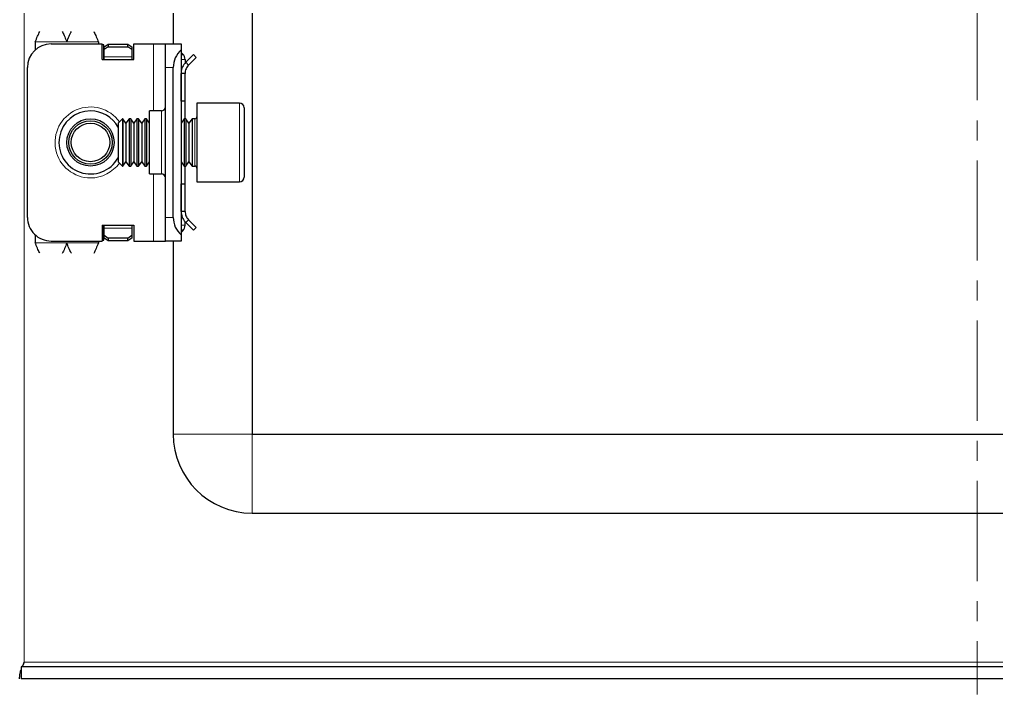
# Model space of a CAD drawing. Header units: millimetres. Extents: x -222 to 959, y -583 to 1023.
# Drawn here: x 714.1 to 838, y -362.6 to -277 of the extents above; entities that cross this region are included whole.
import ezdxf

# ---------------------------------------------------------------- set-up
doc = ezdxf.new("R2010")
doc.units = ezdxf.units.MM
doc.linetypes.add('CENTERX2', pattern=[20.319999999999997, 12.7, -2.54, 2.54, -2.54])
doc.layers.add('FORMAT', color=7, linetype='Continuous')

msp = doc.modelspace()

# ---------------------------------------------------------------- linework, layer by layer
at = {"color": 8, "linetype": 'Continuous', "lineweight": 18}
for p, q in [((714.6882041704359, -358.5121648387511), (714.6882041704283, 798.2878351612488)), ((716.0882041704289, -279.8621648387497), (720.0882041704289, -279.8621648387497)), ((720.0882041704289, -279.8621648387497), (724.0882041704289, -279.8621648387498)), ((731.0882041704288, -288.6121648387496), (731.0882041704288, -280.1121648387497)), ((728.3382041704289, -281.7586114481565), (724.8382041704288, -281.7586114481565)), ((734.5882041704288, -281.6121648387497), (734.7953109516154, -281.4050580575632)), ((734.5882041704288, -282.1121648387498), (735.0882041704289, -282.1121648387498)), ((733.5882041704288, -283.1121648387495), (732.5882041704288, -283.1121648387495)), ((732.0882041704286, -296.6121648387497), (732.0882041704288, -288.6121648387496)), ((741.9882041704286, -297.6121648387498), (741.9882041704287, -287.6121648387497)), ((736.3382041704288, -290.9957449185586), (736.3382041704288, -289.6121648387497)), ((736.3382041704288, -295.6121648387497), (736.3382041704288, -290.9957449185586)), ((731.0882041704286, -305.1121648387496), (731.0882041704286, -296.6121648387497)), ((732.5882041704285, -302.1121648387496), (733.5882041704286, -302.1121648387496)), ((724.8382041704286, -303.465718229343), (728.3382041704286, -303.465718229343)), ((734.5882041704286, -303.1121648387498), (735.0882041704288, -303.1121648387498)), ((734.5882041704286, -303.6121648387499), (734.7953109516152, -303.8192716199364)), ((716.0882041704286, -305.3621648387497), (720.0882041704286, -305.3621648387497)), ((724.0882041704286, -305.3621648387498), (720.0882041704286, -305.3621648387497)), ((743.5882041704353, -329.6121648387508), (733.5882041704353, -329.6121648387509)), ((743.5882041704353, -329.6121648387508), (743.5882041704353, -339.6121648387507)), ((956.4882041704354, -358.5121648387495), (714.6882041704359, -358.5121648387511))]:
    msp.add_line(p, q, dxfattribs=at)
at = {"color": 7, "linetype": 'Continuous', "lineweight": 25}
for p, q in [((743.5882041704283, 769.3878351612495), (743.5882041704353, -329.6121648387508)), ((733.5882041704285, 719.8878351612498), (733.588204170435, -280.1121648387495)), ((716.0882041704289, -279.8621648387497), (716.0882041704289, -280.8760968612498)), ((718.0882041704289, -280.1121648387495), (724.5882041704288, -280.1121648387495)), ((724.0882041704289, -279.8621648387498), (724.0882041704289, -280.1121648387495)), ((724.5882041704288, -282.1121648387495), (724.5882041704288, -280.1121648387495)), ((728.5882041704288, -282.1121648387495), (728.5882041704288, -280.1121648387495)), ((728.5882041704288, -280.1121648387495), (731.0882041704288, -280.1121648387497)), ((731.0882041704288, -280.1121648387497), (732.5882041704288, -280.1121648387497)), ((732.5882041704288, -280.1121648387497), (734.5882041704288, -280.1121648387497)), ((732.5882041704288, -283.1121648387495), (732.5882041704288, -280.1121648387497)), ((734.5882041704288, -280.1121648387497), (734.5882041704288, -280.8760968612498)), ((724.7882041704288, -280.2302229973882), (724.5882041704288, -280.2302229973882)), ((724.7882041704288, -282.1121648387498), (724.7882041704288, -280.2302229973882)), ((724.8382041704288, -280.4908444951901), (725.3382041704289, -280.1372911045968)), ((725.3382041704289, -280.4908444951901), (724.8382041704288, -280.8443978857834)), ((724.8382041704288, -280.8443978857834), (724.8382041704288, -280.4908444951901)), ((724.8382041704288, -281.7586114481565), (724.8382041704288, -280.8443978857834)), ((725.3382041704289, -280.1372911045968), (725.3382041704289, -280.4908444951901)), ((725.3382041704289, -280.1372911045968), (727.8382041704288, -280.1372911045968)), ((725.3382041704289, -280.4908444951901), (727.8382041704288, -280.4908444951901)), ((727.8382041704288, -280.4908444951901), (727.8382041704288, -280.1372911045968)), ((727.8382041704288, -280.1372911045968), (728.3382041704289, -280.4908444951901)), ((728.3382041704289, -280.8443978857834), (727.8382041704288, -280.4908444951901)), ((728.3382041704289, -280.4908444951901), (728.3382041704289, -280.8443978857834)), ((728.3382041704289, -280.8443978857834), (728.3382041704289, -281.7586114481565)), ((734.5882041704288, -280.8760968612498), (734.5882041704285, -304.3482328162494)), ((734.5882041704288, -281.1979512763766), (734.7953109516154, -281.4050580575632)), ((724.5882041704288, -282.1121648387495), (728.5882041704288, -282.1121648387495)), ((724.8382041704288, -282.1121648387498), (724.8382041704288, -281.7586114481565)), ((728.3382041704289, -281.7586114481565), (728.3382041704289, -282.1121648387498)), ((735.0882041704289, -282.1121648387498), (735.0882041704289, -282.5722852269533)), ((735.1739906080558, -282.4479512763767), (736.1488643422088, -281.4730775422238)), ((735.5275439986491, -282.8015046669699), (735.1739906080558, -282.4479512763767)), ((735.5275439986491, -282.8015046669699), (736.5024177328019, -281.8266309328171)), ((736.1488643422088, -281.4730775422238), (736.5024177328019, -281.8266309328171)), ((715.0882041704286, -302.1121648387495), (715.0882041704288, -283.1121648387494)), ((732.5882041704285, -302.1121648387496), (732.5882041704288, -283.1121648387495)), ((733.5882041704286, -302.1121648387496), (733.5882041704288, -283.1121648387495)), ((735.0882041704289, -283.8621648387498), (734.5882041704288, -283.8621648387498)), ((734.5882041704288, -287.3621648387498), (734.5882041704288, -283.8621648387498)), ((735.0882041704289, -287.3621648387498), (735.0882041704289, -283.8621648387498)), ((735.0882041704289, -287.3621648387498), (734.5882041704288, -287.3621648387498)), ((735.0882041704288, -289.6121648387497), (735.0882041704288, -287.3621648387498)), ((732.0882041704288, -288.6121648387496), (730.5882041704286, -288.6121648387496)), ((730.5882041704286, -296.6121648387497), (730.5882041704286, -288.6121648387496)), ((741.9882041704287, -287.6121648387497), (736.5882041704288, -287.6121648387497)), ((736.5882041704288, -287.6121648387497), (736.5882041704286, -297.6121648387498)), ((742.5882041704288, -288.2121648387498), (742.5882041704288, -297.0121648387497)), ((727.1427041704287, -289.6121648387496), (726.5882041704286, -290.1666648387496)), ((727.1999390904914, -289.6121648387496), (727.1427041704287, -289.6121648387496)), ((727.1427041704287, -289.6121648387496), (727.1427041704287, -295.6121648387497)), ((727.5882041704286, -290.1666648387496), (727.1999390904914, -289.6121648387496)), ((727.1999390904914, -289.6121648387496), (727.1999390904914, -295.1394532357493)), ((727.9764692503661, -289.6121648387496), (727.5882041704286, -290.1666648387496)), ((728.1999390904914, -289.6121648387496), (727.9764692503661, -289.6121648387496)), ((727.9764692503661, -289.6121648387496), (727.976469250366, -295.1394532357493)), ((728.5882041704286, -290.1666648387496), (728.1999390904914, -289.6121648387496)), ((728.1999390904914, -289.6121648387496), (728.1999390904914, -295.1394532357493)), ((728.976469250366, -289.6121648387496), (728.5882041704286, -290.1666648387496)), ((729.1999390904914, -289.6121648387496), (728.976469250366, -289.6121648387496)), ((728.976469250366, -289.6121648387496), (728.976469250366, -295.1394532357493)), ((729.5882041704286, -290.1666648387496), (729.1999390904914, -289.6121648387496)), ((729.1999390904914, -289.6121648387496), (729.1999390904914, -295.1394532357493)), ((729.9764692503661, -289.6121648387496), (729.5882041704286, -290.1666648387496)), ((730.1999390904914, -289.6121648387496), (729.9764692503661, -289.6121648387496)), ((729.9764692503661, -289.6121648387496), (729.976469250366, -295.1394532357493)), ((730.5882041704286, -290.1666648387496), (730.1999390904914, -289.6121648387496)), ((730.1999390904914, -289.6121648387496), (730.1999390904914, -295.1394532357493)), ((734.976469250366, -289.6121648387497), (734.5882041704286, -290.1666648387496)), ((735.1999390904914, -289.6121648387497), (734.976469250366, -289.6121648387497)), ((734.976469250366, -289.6121648387497), (734.976469250366, -295.1394532357494)), ((735.5882041704286, -290.1666648387496), (735.1999390904914, -289.6121648387497)), ((735.1999390904914, -289.6121648387497), (735.1999390904914, -295.1394532357494)), ((735.976469250366, -289.6121648387497), (735.5882041704286, -290.1666648387496)), ((736.3382041704288, -289.6121648387497), (735.976469250366, -289.6121648387497)), ((735.976469250366, -289.6121648387497), (735.976469250366, -295.1394532357494)), ((726.5882041704286, -290.1666648387496), (726.5882041704286, -295.0576648387496)), ((727.5882041704286, -290.1666648387496), (727.5882041704286, -294.6723260970372)), ((728.5882041704286, -290.1666648387496), (728.5882041704286, -294.6723260970372)), ((729.5882041704286, -290.1666648387496), (729.5882041704286, -294.6723260970372)), ((735.5882041704286, -290.1666648387496), (735.5882041704286, -294.6723260970373)), ((727.5882041704286, -294.6723260970372), (727.5882041704286, -295.0576648387496)), ((728.5882041704286, -294.6723260970372), (728.5882041704286, -295.0576648387496)), ((729.5882041704286, -294.6723260970372), (729.5882041704286, -295.0576648387496)), ((735.5882041704286, -294.6723260970373), (735.5882041704286, -295.0576648387498)), ((726.5882041704286, -295.0576648387496), (727.1427041704287, -295.6121648387497)), ((727.1427041704287, -295.6121648387497), (727.1999390904914, -295.6121648387497)), ((727.1999390904914, -295.6121648387497), (727.5882041704286, -295.0576648387496)), ((727.1999390904914, -295.1394532357493), (727.1999390904914, -295.6121648387497)), ((727.5882041704286, -295.0576648387496), (727.976469250366, -295.6121648387497)), ((727.976469250366, -295.1394532357493), (727.976469250366, -295.6121648387497)), ((727.976469250366, -295.6121648387497), (728.1999390904914, -295.6121648387497)), ((728.1999390904914, -295.6121648387497), (728.5882041704286, -295.0576648387496)), ((728.1999390904914, -295.1394532357493), (728.1999390904914, -295.6121648387497)), ((728.5882041704286, -295.0576648387496), (728.976469250366, -295.6121648387497)), ((728.976469250366, -295.1394532357493), (728.976469250366, -295.6121648387497)), ((728.976469250366, -295.6121648387497), (729.1999390904914, -295.6121648387497)), ((729.1999390904914, -295.6121648387497), (729.5882041704286, -295.0576648387496)), ((729.1999390904914, -295.1394532357493), (729.1999390904914, -295.6121648387497)), ((729.5882041704286, -295.0576648387496), (729.976469250366, -295.6121648387497)), ((729.976469250366, -295.1394532357493), (729.976469250366, -295.6121648387497)), ((729.976469250366, -295.6121648387497), (730.1999390904914, -295.6121648387497)), ((730.1999390904914, -295.6121648387497), (730.5882041704286, -295.0576648387496)), ((730.1999390904914, -295.1394532357493), (730.1999390904914, -295.6121648387497)), ((734.5882041704286, -295.0576648387498), (734.976469250366, -295.6121648387497)), ((734.976469250366, -295.1394532357494), (734.976469250366, -295.6121648387497)), ((734.976469250366, -295.6121648387497), (735.1999390904914, -295.6121648387497)), ((735.0882041704288, -297.8621648387498), (735.0882041704288, -295.6121648387497)), ((735.1999390904914, -295.6121648387497), (735.5882041704286, -295.0576648387498)), ((735.1999390904914, -295.1394532357494), (735.1999390904914, -295.6121648387497)), ((735.5882041704286, -295.0576648387498), (735.976469250366, -295.6121648387497)), ((735.976469250366, -295.1394532357494), (735.976469250366, -295.6121648387497)), ((735.976469250366, -295.6121648387497), (736.3382041704288, -295.6121648387497)), ((730.5882041704286, -296.6121648387497), (732.0882041704286, -296.6121648387497)), ((734.5882041704286, -301.3621648387498), (734.5882041704288, -297.8621648387498)), ((734.5882041704288, -297.8621648387498), (735.0882041704288, -297.8621648387498)), ((735.0882041704288, -301.3621648387498), (735.0882041704288, -297.8621648387498)), ((736.5882041704286, -297.6121648387498), (741.9882041704286, -297.6121648387498)), ((732.5882041704285, -305.1121648387496), (732.5882041704285, -302.1121648387496)), ((735.0882041704288, -301.3621648387498), (734.5882041704286, -301.3621648387498)), ((735.5275439986489, -302.4228250105297), (735.1739906080556, -302.7763784011229)), ((735.5275439986489, -302.4228250105297), (736.5024177328017, -303.3976987446826)), ((724.5882041704286, -303.1121648387496), (724.5882041704285, -305.1121648387496)), ((724.5882041704286, -303.1121648387496), (728.5882041704285, -303.1121648387496)), ((724.7882041704287, -304.9941066801113), (724.7882041704287, -303.1121648387497)), ((724.8382041704286, -303.465718229343), (724.8382041704286, -303.1121648387497)), ((724.8382041704286, -304.379931791716), (724.8382041704286, -303.465718229343)), ((728.3382041704286, -303.1121648387498), (728.3382041704286, -303.465718229343)), ((728.3382041704286, -303.465718229343), (728.3382041704286, -304.3799317917162)), ((728.5882041704285, -303.1121648387496), (728.5882041704285, -305.1121648387496)), ((735.0882041704288, -303.1121648387498), (735.0882041704288, -302.7181072586107)), ((735.1739906080556, -302.7763784011229), (736.1488643422085, -303.7512521352759)), ((736.1488643422085, -303.7512521352759), (736.5024177328017, -303.3976987446826)), ((716.0882041704286, -304.3482328162493), (716.0882041704286, -305.3621648387497)), ((724.8382041704286, -304.379931791716), (725.3382041704286, -304.7334851823094)), ((724.8382041704286, -304.7334851823094), (724.8382041704286, -304.379931791716)), ((725.3382041704286, -305.0870385729027), (724.8382041704286, -304.7334851823094)), ((727.8382041704286, -304.7334851823094), (725.3382041704286, -304.7334851823094)), ((725.3382041704286, -304.7334851823094), (725.3382041704286, -305.0870385729027)), ((727.8382041704286, -304.7334851823094), (728.3382041704286, -304.3799317917162)), ((727.8382041704286, -305.0870385729027), (727.8382041704286, -304.7334851823094)), ((728.3382041704286, -304.7334851823094), (727.8382041704286, -305.0870385729027)), ((728.3382041704286, -304.3799317917162), (728.3382041704286, -304.7334851823094)), ((734.7953109516152, -303.8192716199364), (734.5882041704285, -304.026378401123)), ((734.5882041704285, -304.3482328162494), (734.5882041704285, -305.1121648387496)), ((718.0882041704286, -305.1121648387495), (724.5882041704285, -305.1121648387496)), ((724.0882041704286, -305.1121648387495), (724.0882041704286, -305.3621648387498)), ((724.5882041704286, -304.9941066801113), (724.7882041704287, -304.9941066801113)), ((727.8382041704286, -305.0870385729027), (725.3382041704286, -305.0870385729027)), ((728.5882041704285, -305.1121648387496), (731.0882041704286, -305.1121648387496)), ((731.0882041704286, -305.1121648387496), (732.5882041704285, -305.1121648387496)), ((734.5882041704285, -305.1121648387496), (732.5882041704285, -305.1121648387496)), ((733.5882041704351, -305.1121648387496), (733.5882041704353, -329.6121648387509)), ((743.5882041704353, -329.6121648387508), (927.5882041704353, -329.6121648387495)), ((743.5882041704353, -339.6121648387507), (927.5882041704355, -339.6121648387495)), ((714.2882041704368, -359.1121648387513), (714.2882041704368, -360.6121648387514)), ((956.8882041704359, -359.1121648387497), (714.2882041704368, -359.1121648387513)), ((714.4438186114602, -359.1121648387513), (714.6882041704358, -358.5121648387511)), ((956.8882041704359, -360.6121648387497), (714.2882041704368, -360.6121648387514))]:
    msp.add_line(p, q, dxfattribs=at)
for radius in [2.999999999999963, 2.759186606691947, 2.445500000000095]:
    msp.add_circle((723.0882041704288, -292.6121648387497), radius, dxfattribs=at)
for centre, radius, start, end in [((718.0882041704288, -283.1121648387495), 3, 89.99999999999783, 179.9999999999978), ((736.5882041704288, -283.1121648387497), 3.000000000000029, 131.8103148957781, 179.9999999999978), ((734.0882041704289, -282.1121648387498), 1.000000000000008, 0, 45), ((723.0882041704288, -292.6121648387495), 4.000000000000057, 90, 331.0449756281423), ((723.0882041704288, -292.6121648387495), 4.000000000000057, 28.95502437185925, 90), ((732.0882041704288, -288.1121648387495), 0.5000000000000568, 270.0000000000008, 0), ((741.9882041704287, -288.2121648387498), 0.6000000000000796, 0, 90), ((736.3382041704288, -289.3621648387497), 0.2500000000000568, 270.0000000000008, 359.9999999999748), ((736.3382041704288, -295.8621648387497), 0.25, 0, 90), ((732.0882041704286, -297.1121648387496), 0.5, 0, 90), ((741.9882041704286, -297.0121648387497), 0.6000000000001364, 270.0000000000008, 0), ((718.0882041704286, -302.1121648387496), 3, 179.9999999999978, 270.0000000000008), ((736.5882041704286, -302.1121648387497), 3.00000000000002, 179.9999999999978, 228.1896851042196), ((734.0882041704286, -303.1121648387498), 1.000000000000114, 315.0000000000008, 0), ((743.5882041704353, -329.6121648387508), 10, 180.0000000000014, 270.0000000000008)]:
    msp.add_arc(centre, radius, start, end, dxfattribs=at)
at = {"color": 8, "linetype": 'Continuous', "lineweight": 18}
for start, end in [(35.46217486832681, 270.0000000000008), (270.0000000000008, 324.5378251316725)]:
    msp.add_arc((723.0882041704288, -292.6121648387495), 4.500000000000057, start, end, dxfattribs=at)
at = {"color": 7, "linetype": 'Continuous', "lineweight": 25}
for points, knots in [([(716.0882041704289, -279.8621648387497), (716.1838926126361, -279.6177864490002), (716.3744822049757, -279.1310403320761), (716.5650714228206, -278.7363735067092), (716.6599723864788, -278.5398552436363)], [0, 0, 0, 0, 0.5020654120343141, 0.9999999999999999, 0.9999999999999999, 0.9999999999999999, 0.9999999999999999]), ([(719.5162015686743, -278.5500150104612), (719.5954108017734, -278.7070957053971), (719.7702602241021, -279.0538415037583), (719.9615405911069, -279.5423102885795), (720.0724798859122, -279.8224574186872), (720.0882041704289, -279.8621648387497)], [0, 0, 0, 0, 0.4154826014943416, 0.917151827086237, 1, 1, 1, 1]), ([(720.0882041704289, -279.8621648387497), (720.1838926126361, -279.6177864490003), (720.3744822049757, -279.1310403320762), (720.5650714228206, -278.7363735067092), (720.6599723864788, -278.5398552436362)], [0, 0, 0, 0, 0.5020654120342584, 1, 1, 1, 1]), ([(723.5162015686744, -278.5500150104613), (723.5954108017735, -278.7070957053972), (723.7702602241021, -279.0538415037586), (723.961540591107, -279.5423102885789), (724.0724798859122, -279.8224574186871), (724.0882041704289, -279.8621648387498)], [0, 0, 0, 0, 0.4154826014942267, 0.9171518270861921, 1, 1, 1, 1]), ([(735.1739906080558, -282.4479512763768), (735.021221037504, -282.6368532051038), (734.7156819093094, -283.0146570465959), (734.5945380093294, -283.5422186823629), (734.5889904665803, -283.8224460464978), (734.5882041704288, -283.8621648387498)], [0, 0, 0, 0, 0.4618628486799962, 0.9237256583330558, 1, 1, 1, 1]), ([(735.5275439986491, -282.8015046669699), (735.4075504250128, -282.9510324705752), (735.2248783086741, -283.178665997174), (735.1070046612392, -283.5583032276729), (735.0945374542592, -283.7598035840609), (735.0882041704289, -283.8621648387498)], [0, 0, 0, 0, 0.4850424149467876, 0.738403914203887, 1, 1, 1, 1]), ([(734.5882041704286, -301.3621648387498), (734.6137536059148, -301.603763072828), (734.6648524747278, -302.0869595205696), (734.9522332116976, -302.5456636038896), (735.1464611760543, -302.7477369784403), (735.1739906080556, -302.7763784011229)], [0, 0, 0, 0, 0.4618628486799725, 0.9237256583330495, 1, 1, 1, 1]), ([(735.0882041704288, -301.3621648387498), (735.1090880247168, -301.5527452322721), (735.1408805428035, -301.8428751347524), (735.3259753474558, -302.1946684502532), (735.4596419692713, -302.3459663652647), (735.5275439986489, -302.4228250105297)], [0, 0, 0, 0, 0.4850424149468018, 0.7384039142039361, 1, 1, 1, 1]), ([(716.660206772183, -306.6743146670383), (716.580997539084, -306.5172339721024), (716.4061481167554, -306.1704881737411), (716.2148677497505, -305.6820193889203), (716.1039284549452, -305.4018722588124), (716.0882041704286, -305.3621648387497)], [0, 0, 0, 0, 0.4154826014942932, 0.9171518270861986, 1, 1, 1, 1]), ([(720.0882041704286, -305.3621648387497), (719.9925157282213, -305.6065432284993), (719.8019261358818, -306.0932893454233), (719.6113369180368, -306.4879561707906), (719.5164359543784, -306.6844744338635)], [0, 0, 0, 0, 0.5020654120341812, 1, 1, 1, 1]), ([(720.660206772183, -306.6743146670382), (720.580997539084, -306.5172339721024), (720.4061481167554, -306.170488173741), (720.2148677497504, -305.6820193889201), (720.1039284549452, -305.4018722588124), (720.0882041704286, -305.3621648387497)], [0, 0, 0, 0, 0.4154826014942369, 0.9171518270861936, 1, 1, 1, 1]), ([(724.0882041704286, -305.3621648387498), (723.9925157282212, -305.6065432284993), (723.8019261358818, -306.0932893454234), (723.6113369180368, -306.4879561707904), (723.5164359543784, -306.6844744338635)], [0, 0, 0, 0, 0.50206541203417, 1, 1, 1, 1]), ([(714.0882041704358, -360.612164838751), (714.099796787319, -360.430424633858), (714.1229813075099, -360.0669554109614), (714.20580374714, -359.6950306005381), (714.2843814588394, -359.5035355954751), (714.2882041704368, -359.4942195927451)], [0, 0, 0, 0, 0.487549965059829, 0.9750699193277013, 1, 1, 1, 1])]:
    msp.add_open_spline(points, degree=3, knots=knots, dxfattribs=at)
msp.add_open_spline([(714.6882041704358, -358.5121648387508), (714.6548708371025, -358.5907870650344), (714.5882041704361, -358.7480315176017), (714.4882041704362, -358.9463584798605), (714.3882041704366, -359.0851080077334), (714.3215375037701, -359.1031458950785), (714.2882041704368, -359.1121648387511)], degree=3, dxfattribs=at)
at = {"layer": 'FORMAT', "linetype": 'CENTERX2', "lineweight": 18}
msp.add_line((835.5882041704319, 802.3878351612501), (835.5882041704318, -362.6121648387503), dxfattribs=at)

doc.saveas('drawing.dxf')
